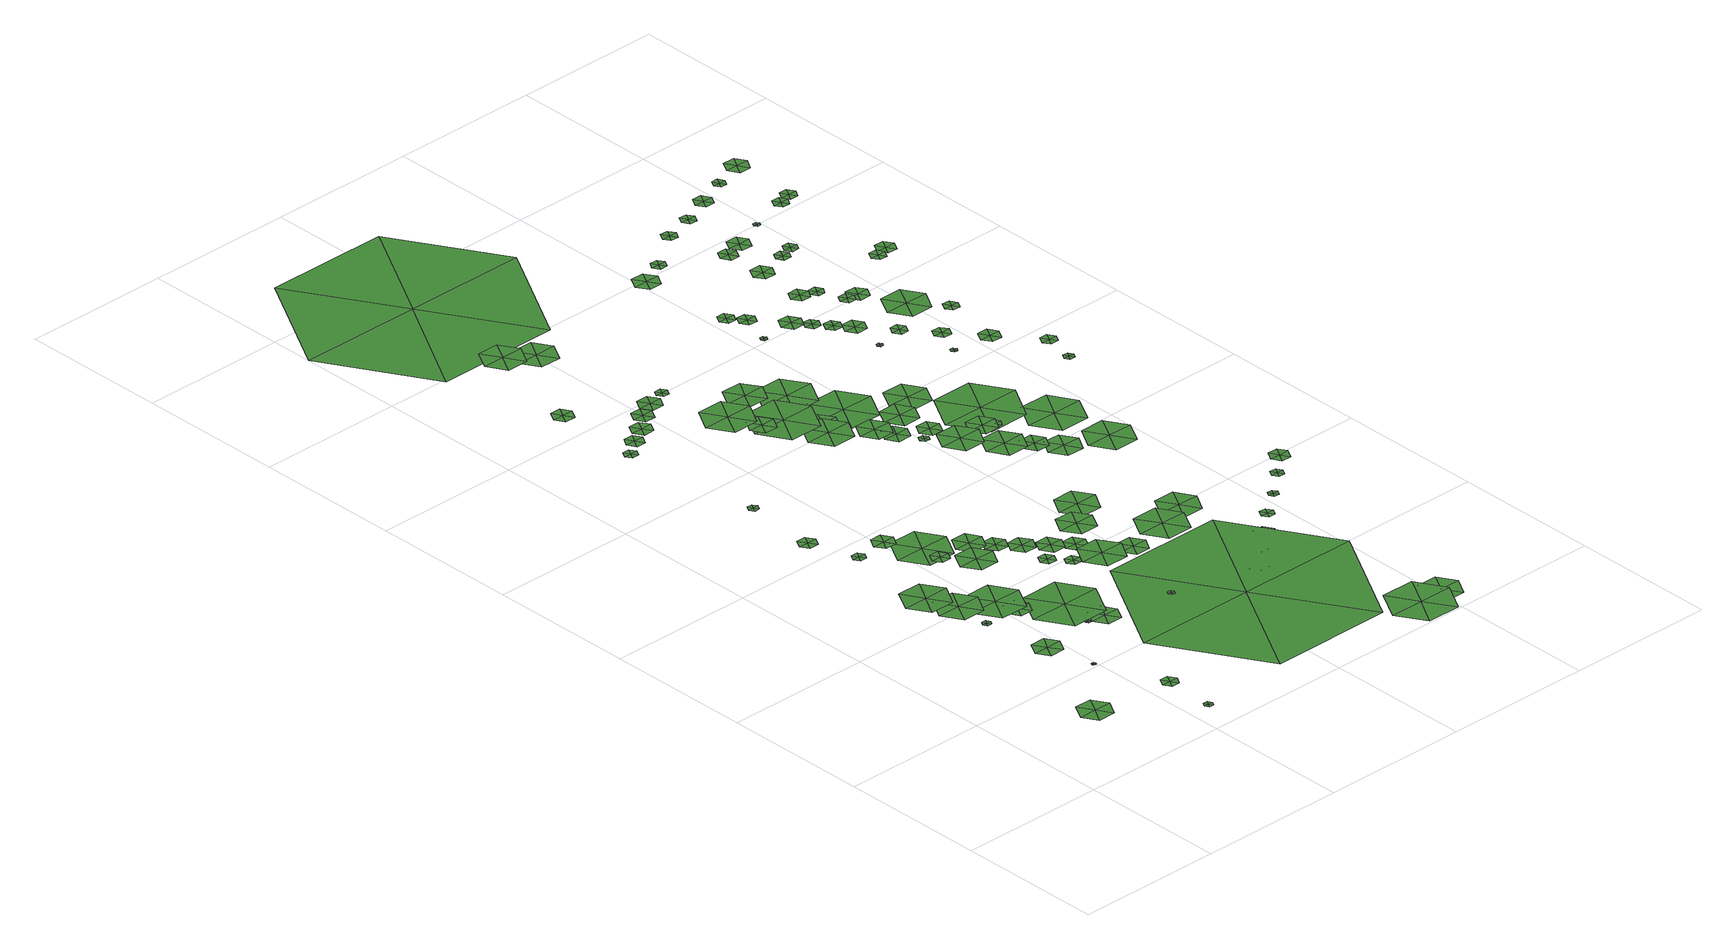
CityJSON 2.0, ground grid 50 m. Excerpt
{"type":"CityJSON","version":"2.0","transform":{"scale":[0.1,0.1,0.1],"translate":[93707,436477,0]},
"CityObjects":{
"tree1":{"type":"SolitaryVegetationObject","attributes":{"Point Count":3154,"Average Intensity":0,"Average Number of Returns":3.81},"geometry":[{"type":"MultiSurface","lod":"0","boundaries":[[[0,1,2]],[[0,3,1]],[[0,4,3]],[[0,5,4]],[[0,6,5]],[[0,2,6]]]}]},
"tree2":{"type":"SolitaryVegetationObject","attributes":{"Point Count":50,"Average Intensity":0,"Average Number of Returns":1.76},"geometry":[{"type":"MultiSurface","lod":"0","boundaries":[[[7,8,9]],[[7,10,8]],[[7,11,10]],[[7,12,11]],[[7,13,12]],[[7,9,13]]]}]},
"tree3":{"type":"SolitaryVegetationObject","attributes":{"Point Count":104,"Average Intensity":0,"Average Number of Returns":1.74},"geometry":[{"type":"MultiSurface","lod":"0","boundaries":[[[14,15,16]],[[14,17,15]],[[14,18,17]],[[14,19,18]],[[14,20,19]],[[14,16,20]]]}]},
"tree4":{"type":"SolitaryVegetationObject","attributes":{"Point Count":1863,"Average Intensity":0,"Average Number of Returns":3.33},"geometry":[{"type":"MultiSurface","lod":"0","boundaries":[[[21,22,23]],[[21,24,22]],[[21,25,24]],[[21,26,25]],[[21,27,26]],[[21,23,27]]]}]},
"tree5":{"type":"SolitaryVegetationObject","attributes":{"Point Count":137,"Average Intensity":0,"Average Number of Returns":1.55},"geometry":[{"type":"MultiSurface","lod":"0","boundaries":[[[28,29,30]],[[28,31,29]],[[28,32,31]],[[28,33,32]],[[28,34,33]],[[28,30,34]]]}]},
"tree6":{"type":"SolitaryVegetationObject","attributes":{"Point Count":78,"Average Intensity":0,"Average Number of Returns":2.4},"geometry":[{"type":"MultiSurface","lod":"0","boundaries":[[[35,36,37]],[[35,38,36]],[[35,39,38]],[[35,40,39]],[[35,41,40]],[[35,37,41]]]}]},
"tree7":{"type":"SolitaryVegetationObject","attributes":{"Point Count":3837,"Average Intensity":0,"Average Number of Returns":3.45},"geometry":[{"type":"MultiSurface","lod":"0","boundaries":[[[42,43,44]],[[42,45,43]],[[42,46,45]],[[42,47,46]],[[42,48,47]],[[42,44,48]]]}]},
"tree8":{"type":"SolitaryVegetationObject","attributes":{"Point Count":4405,"Average Intensity":0,"Average Number of Returns":3.65},"geometry":[{"type":"MultiSurface","lod":"0","boundaries":[[[49,50,51]],[[49,52,50]],[[49,53,52]],[[49,54,53]],[[49,55,54]],[[49,51,55]]]}]},
"tree9":{"type":"SolitaryVegetationObject","attributes":{"Point Count":5938,"Average Intensity":0,"Average Number of Returns":3.67},"geometry":[{"type":"MultiSurface","lod":"0","boundaries":[[[56,57,58]],[[56,59,57]],[[56,60,59]],[[56,61,60]],[[56,62,61]],[[56,58,62]]]}]},
"tree10":{"type":"SolitaryVegetationObject","attributes":{"Point Count":1119,"Average Intensity":0,"Average Number of Returns":3.84},"geometry":[{"type":"MultiSurface","lod":"0","boundaries":[[[63,64,65]],[[63,66,64]],[[63,67,66]],[[63,68,67]],[[63,69,68]],[[63,65,69]]]}]},
"tree11":{"type":"SolitaryVegetationObject","attributes":{"Point Count":718,"Average Intensity":0,"Average Number of Returns":3.95},"geometry":[{"type":"MultiSurface","lod":"0","boundaries":[[[70,71,72]],[[70,73,71]],[[70,74,73]],[[70,75,74]],[[70,76,75]],[[70,72,76]]]}]},
"tree12":{"type":"SolitaryVegetationObject","attributes":{"Point Count":509,"Average Intensity":0,"Average Number of Returns":3.12},"geometry":[{"type":"MultiSurface","lod":"0","boundaries":[[[77,78,79]],[[77,80,78]],[[77,81,80]],[[77,82,81]],[[77,83,82]],[[77,79,83]]]}]},
"tree13":{"type":"SolitaryVegetationObject","attributes":{"Point Count":75,"Average Intensity":0,"Average Number of Returns":1.68},"geometry":[{"type":"MultiSurface","lod":"0","boundaries":[[[84,85,86]],[[84,87,85]],[[84,88,87]],[[84,89,88]],[[84,90,89]],[[84,86,90]]]}]},
"tree14":{"type":"SolitaryVegetationObject","attributes":{"Point Count":8157,"Average Intensity":0,"Average Number of Returns":3.22},"geometry":[{"type":"MultiSurface","lod":"0","boundaries":[[[91,92,93]],[[91,94,92]],[[91,95,94]],[[91,96,95]],[[91,97,96]],[[91,93,97]]]}]},
"tree15":{"type":"SolitaryVegetationObject","attributes":{"Point Count":3915,"Average Intensity":0,"Average Number of Returns":3.46},"geometry":[{"type":"MultiSurface","lod":"0","boundaries":[[[98,99,100]],[[98,101,99]],[[98,102,101]],[[98,103,102]],[[98,104,103]],[[98,100,104]]]}]},
"tree16":{"type":"SolitaryVegetationObject","attributes":{"Point Count":104,"Average Intensity":0,"Average Number of Returns":3.21},"geometry":[{"type":"MultiSurface","lod":"0","boundaries":[[[105,106,107]],[[105,108,106]],[[105,109,108]],[[105,110,109]],[[105,111,110]],[[105,107,111]]]}]},
"tree17":{"type":"SolitaryVegetationObject","attributes":{"Point Count":2036,"Average Intensity":0,"Average Number of Returns":3.96},"geometry":[{"type":"MultiSurface","lod":"0","boundaries":[[[112,113,114]],[[112,115,113]],[[112,116,115]],[[112,117,116]],[[112,118,117]],[[112,114,118]]]}]},
"tree18":{"type":"SolitaryVegetationObject","attributes":{"Point Count":1463,"Average Intensity":0,"Average Number of Returns":3.83},"geometry":[{"type":"MultiSurface","lod":"0","boundaries":[[[119,120,121]],[[119,122,120]],[[119,123,122]],[[119,124,123]],[[119,125,124]],[[119,121,125]]]}]},
"tree19":{"type":"SolitaryVegetationObject","attributes":{"Point Count":8819,"Average Intensity":0,"Average Number of Returns":3.9},"geometry":[{"type":"MultiSurface","lod":"0","boundaries":[[[126,127,128]],[[126,129,127]],[[126,130,129]],[[126,131,130]],[[126,132,131]],[[126,128,132]]]}]},
"tree20":{"type":"SolitaryVegetationObject","attributes":{"Point Count":4386,"Average Intensity":0,"Average Number of Returns":3.79},"geometry":[{"type":"MultiSurface","lod":"0","boundaries":[[[133,134,135]],[[133,136,134]],[[133,137,136]],[[133,138,137]],[[133,139,138]],[[133,135,139]]]}]},
"tree21":{"type":"SolitaryVegetationObject","attributes":{"Point Count":313,"Average Intensity":0,"Average Number of Returns":4},"geometry":[{"type":"MultiSurface","lod":"0","boundaries":[[[140,141,142]],[[140,143,141]],[[140,144,143]],[[140,145,144]],[[140,146,145]],[[140,142,146]]]}]},
"tree22":{"type":"SolitaryVegetationObject","attributes":{"Point Count":3228,"Average Intensity":0,"Average Number of Returns":3.89},"geometry":[{"type":"MultiSurface","lod":"0","boundaries":[[[147,148,149]],[[147,150,148]],[[147,151,150]],[[147,152,151]],[[147,153,152]],[[147,149,153]]]}]},
"tree23":{"type":"SolitaryVegetationObject","attributes":{"Point Count":505,"Average Intensity":0,"Average Number of Returns":4.23},"geometry":[{"type":"MultiSurface","lod":"0","boundaries":[[[154,155,156]],[[154,157,155]],[[154,158,157]],[[154,159,158]],[[154,160,159]],[[154,156,160]]]}]},
"tree24":{"type":"SolitaryVegetationObject","attributes":{"Point Count":2075,"Average Intensity":0,"Average Number of Returns":3.83},"geometry":[{"type":"MultiSurface","lod":"0","boundaries":[[[161,162,163]],[[161,164,162]],[[161,165,164]],[[161,166,165]],[[161,167,166]],[[161,163,167]]]}]},
"tree25":{"type":"SolitaryVegetationObject","attributes":{"Point Count":1260,"Average Intensity":0,"Average Number of Returns":4.42},"geometry":[{"type":"MultiSurface","lod":"0","boundaries":[[[168,169,170]],[[168,171,169]],[[168,172,171]],[[168,173,172]],[[168,174,173]],[[168,170,174]]]}]},
"tree26":{"type":"SolitaryVegetationObject","attributes":{"Point Count":799,"Average Intensity":0,"Average Number of Returns":3.29},"geometry":[{"type":"MultiSurface","lod":"0","boundaries":[[[175,176,177]],[[175,178,176]],[[175,179,178]],[[175,180,179]],[[175,181,180]],[[175,177,181]]]}]},
"tree27":{"type":"SolitaryVegetationObject","attributes":{"Point Count":85,"Average Intensity":0,"Average Number of Returns":3.7},"geometry":[{"type":"MultiSurface","lod":"0","boundaries":[[[182,183,184]],[[182,185,183]],[[182,186,185]],[[182,187,186]],[[182,188,187]],[[182,184,188]]]}]},
"tree28":{"type":"SolitaryVegetationObject","attributes":{"Point Count":2719,"Average Intensity":0,"Average Number of Returns":3.9},"geometry":[{"type":"MultiSurface","lod":"0","boundaries":[[[189,190,191]],[[189,192,190]],[[189,193,192]],[[189,194,193]],[[189,195,194]],[[189,191,195]]]}]},
"tree29":{"type":"SolitaryVegetationObject","attributes":{"Point Count":448,"Average Intensity":0,"Average Number of Returns":3.09},"geometry":[{"type":"MultiSurface","lod":"0","boundaries":[[[196,197,198]],[[196,199,197]],[[196,200,199]],[[196,201,200]],[[196,202,201]],[[196,198,202]]]}]},
"tree30":{"type":"SolitaryVegetationObject","attributes":{"Point Count":1112,"Average Intensity":0,"Average Number of Returns":4.14},"geometry":[{"type":"MultiSurface","lod":"0","boundaries":[[[203,204,205]],[[203,206,204]],[[203,207,206]],[[203,208,207]],[[203,209,208]],[[203,205,209]]]}]},
"tree31":{"type":"SolitaryVegetationObject","attributes":{"Point Count":1976,"Average Intensity":0,"Average Number of Returns":3.79},"geometry":[{"type":"MultiSurface","lod":"0","boundaries":[[[210,211,212]],[[210,213,211]],[[210,214,213]],[[210,215,214]],[[210,216,215]],[[210,212,216]]]}]},
"tree32":{"type":"SolitaryVegetationObject","attributes":{"Point Count":5511,"Average Intensity":0,"Average Number of Returns":3.99},"geometry":[{"type":"MultiSurface","lod":"0","boundaries":[[[217,218,219]],[[217,220,218]],[[217,221,220]],[[217,222,221]],[[217,223,222]],[[217,219,223]]]}]},
"tree33":{"type":"SolitaryVegetationObject","attributes":{"Point Count":1804,"Average Intensity":0,"Average Number of Returns":3.88},"geometry":[{"type":"MultiSurface","lod":"0","boundaries":[[[224,225,226]],[[224,227,225]],[[224,228,227]],[[224,229,228]],[[224,230,229]],[[224,226,230]]]}]},
"tree34":{"type":"SolitaryVegetationObject","attributes":{"Point Count":1028,"Average Intensity":0,"Average Number of Returns":4.28},"geometry":[{"type":"MultiSurface","lod":"0","boundaries":[[[231,232,233]],[[231,234,232]],[[231,235,234]],[[231,236,235]],[[231,237,236]],[[231,233,237]]]}]},
"tree35":{"type":"SolitaryVegetationObject","attributes":{"Point Count":22285,"Average Intensity":0,"Average Number of Returns":1.75},"geometry":[{"type":"MultiSurface","lod":"0","boundaries":[[[238,239,240]],[[238,241,239]],[[238,242,241]],[[238,243,242]],[[238,244,243]],[[238,240,244]]]}]},
"tree36":{"type":"SolitaryVegetationObject","attributes":{"Point Count":1014,"Average Intensity":0,"Average Number of Returns":4.28},"geometry":[{"type":"MultiSurface","lod":"0","boundaries":[[[245,246,247]],[[245,248,246]],[[245,249,248]],[[245,250,249]],[[245,251,250]],[[245,247,251]]]}]},
"tree37":{"type":"SolitaryVegetationObject","attributes":{"Point Count":2658,"Average Intensity":0,"Average Number of Returns":3.92},"geometry":[{"type":"MultiSurface","lod":"0","boundaries":[[[252,253,254]],[[252,255,253]],[[252,256,255]],[[252,257,256]],[[252,258,257]],[[252,254,258]]]}]},
"tree38":{"type":"SolitaryVegetationObject","attributes":{"Point Count":565,"Average Intensity":0,"Average Number of Returns":2.01},"geometry":[{"type":"MultiSurface","lod":"0","boundaries":[[[259,260,261]],[[259,262,260]],[[259,263,262]],[[259,264,263]],[[259,265,264]],[[259,261,265]]]}]},
"tree39":{"type":"SolitaryVegetationObject","attributes":{"Point Count":218,"Average Intensity":0,"Average Number of Returns":2.2},"geometry":[{"type":"MultiSurface","lod":"0","boundaries":[[[266,267,268]],[[266,269,267]],[[266,270,269]],[[266,271,270]],[[266,272,271]],[[266,268,272]]]}]},
"tree40":{"type":"SolitaryVegetationObject","attributes":{"Point Count":5178,"Average Intensity":0,"Average Number of Returns":4.08},"geometry":[{"type":"MultiSurface","lod":"0","boundaries":[[[273,274,275]],[[273,276,274]],[[273,277,276]],[[273,278,277]],[[273,279,278]],[[273,275,279]]]}]},
"tree41":{"type":"SolitaryVegetationObject","attributes":{"Point Count":1042,"Average Intensity":0,"Average Number of Returns":4.3},"geometry":[{"type":"MultiSurface","lod":"0","boundaries":[[[280,281,282]],[[280,283,281]],[[280,284,283]],[[280,285,284]],[[280,286,285]],[[280,282,286]]]}]},
"tree42":{"type":"SolitaryVegetationObject","attributes":{"Point Count":2174,"Average Intensity":0,"Average Number of Returns":4.18},"geometry":[{"type":"MultiSurface","lod":"0","boundaries":[[[287,288,289]],[[287,290,288]],[[287,291,290]],[[287,292,291]],[[287,293,292]],[[287,289,293]]]}]},
"tree43":{"type":"SolitaryVegetationObject","attributes":{"Point Count":230,"Average Intensity":0,"Average Number of Returns":1.5},"geometry":[{"type":"MultiSurface","lod":"0","boundaries":[[[294,295,296]],[[294,297,295]],[[294,298,297]],[[294,299,298]],[[294,300,299]],[[294,296,300]]]}]},
"tree44":{"type":"SolitaryVegetationObject","attributes":{"Point Count":1423,"Average Intensity":0,"Average Number of Returns":1.58},"geometry":[{"type":"MultiSurface","lod":"0","boundaries":[[[301,302,303]],[[301,304,302]],[[301,305,304]],[[301,306,305]],[[301,307,306]],[[301,303,307]]]}]},
"tree45":{"type":"SolitaryVegetationObject","attributes":{"Point Count":4604,"Average Intensity":0,"Average Number of Returns":4},"geometry":[{"type":"MultiSurface","lod":"0","boundaries":[[[308,309,310]],[[308,311,309]],[[308,312,311]],[[308,313,312]],[[308,314,313]],[[308,310,314]]]}]},
"tree46":{"type":"SolitaryVegetationObject","attributes":{"Point Count":3825,"Average Intensity":0,"Average Number of Returns":1.56},"geometry":[{"type":"MultiSurface","lod":"0","boundaries":[[[315,316,317]],[[315,318,316]],[[315,319,318]],[[315,320,319]],[[315,321,320]],[[315,317,321]]]}]},
"tree47":{"type":"SolitaryVegetationObject","attributes":{"Point Count":1811,"Average Intensity":0,"Average Number of Returns":4.07},"geometry":[{"type":"MultiSurface","lod":"0","boundaries":[[[322,323,324]],[[322,325,323]],[[322,326,325]],[[322,327,326]],[[322,328,327]],[[322,324,328]]]}]},
"tree48":{"type":"SolitaryVegetationObject","attributes":{"Point Count":206,"Average Intensity":0,"Average Number of Returns":2.06},"geometry":[{"type":"MultiSurface","lod":"0","boundaries":[[[329,330,331]],[[329,332,330]],[[329,333,332]],[[329,334,333]],[[329,335,334]],[[329,331,335]]]}]},
"tree49":{"type":"SolitaryVegetationObject","attributes":{"Point Count":1176,"Average Intensity":0,"Average Number of Returns":4.25},"geometry":[{"type":"MultiSurface","lod":"0","boundaries":[[[336,337,338]],[[336,339,337]],[[336,340,339]],[[336,341,340]],[[336,342,341]],[[336,338,342]]]}]},
"tree50":{"type":"SolitaryVegetationObject","attributes":{"Point Count":9827,"Average Intensity":0,"Average Number of Returns":1.78},"geometry":[{"type":"MultiSurface","lod":"0","boundaries":[[[343,344,345]],[[343,346,344]],[[343,347,346]],[[343,348,347]],[[343,349,348]],[[343,345,349]]]}]},
"tree51":{"type":"SolitaryVegetationObject","attributes":{"Point Count":254,"Average Intensity":0,"Average Number of Returns":2.3},"geometry":[{"type":"MultiSurface","lod":"0","boundaries":[[[350,351,352]],[[350,353,351]],[[350,354,353]],[[350,355,354]],[[350,356,355]],[[350,352,356]]]}]},
"tree52":{"type":"SolitaryVegetationObject","attributes":{"Point Count":772,"Average Intensity":0,"Average Number of Returns":3.84},"geometry":[{"type":"MultiSurface","lod":"0","boundaries":[[[357,358,359]],[[357,360,358]],[[357,361,360]],[[357,362,361]],[[357,363,362]],[[357,359,363]]]}]},
"tree53":{"type":"SolitaryVegetationObject","attributes":{"Point Count":1881,"Average Intensity":0,"Average Number of Returns":3.69},"geometry":[{"type":"MultiSurface","lod":"0","boundaries":[[[364,365,366]],[[364,367,365]],[[364,368,367]],[[364,369,368]],[[364,370,369]],[[364,366,370]]]}]},
"tree54":{"type":"SolitaryVegetationObject","attributes":{"Point Count":1220,"Average Intensity":0,"Average Number of Returns":4.44},"geometry":[{"type":"MultiSurface","lod":"0","boundaries":[[[371,372,373]],[[371,374,372]],[[371,375,374]],[[371,376,375]],[[371,377,376]],[[371,373,377]]]}]},
"tree55":{"type":"SolitaryVegetationObject","attributes":{"Point Count":607,"Average Intensity":0,"Average Number of Returns":4.05},"geometry":[{"type":"MultiSurface","lod":"0","boundaries":[[[378,379,380]],[[378,381,379]],[[378,382,381]],[[378,383,382]],[[378,384,383]],[[378,380,384]]]}]},
"tree56":{"type":"SolitaryVegetationObject","attributes":{"Point Count":218,"Average Intensity":0,"Average Number of Returns":3.72},"geometry":[{"type":"MultiSurface","lod":"0","boundaries":[[[385,386,387]],[[385,388,386]],[[385,389,388]],[[385,390,389]],[[385,391,390]],[[385,387,391]]]}]},
"tree57":{"type":"SolitaryVegetationObject","attributes":{"Point Count":4367,"Average Intensity":0,"Average Number of Returns":3.71},"geometry":[{"type":"MultiSurface","lod":"0","boundaries":[[[392,393,394]],[[392,395,393]],[[392,396,395]],[[392,397,396]],[[392,398,397]],[[392,394,398]]]}]},
"tree58":{"type":"SolitaryVegetationObject","attributes":{"Point Count":5534,"Average Intensity":0,"Average Number of Returns":1.68},"geometry":[{"type":"MultiSurface","lod":"0","boundaries":[[[399,400,401]],[[399,402,400]],[[399,403,402]],[[399,404,403]],[[399,405,404]],[[399,401,405]]]}]},
"tree59":{"type":"SolitaryVegetationObject","attributes":{"Point Count":8214,"Average Intensity":0,"Average Number of Returns":3.89},"geometry":[{"type":"MultiSurface","lod":"0","boundaries":[[[406,407,408]],[[406,409,407]],[[406,410,409]],[[406,411,410]],[[406,412,411]],[[406,408,412]]]}]},
"tree60":{"type":"SolitaryVegetationObject","attributes":{"Point Count":1676,"Average Intensity":0,"Average Number of Returns":3.91},"geometry":[{"type":"MultiSurface","lod":"0","boundaries":[[[413,414,415]],[[413,416,414]],[[413,417,416]],[[413,418,417]],[[413,419,418]],[[413,415,419]]]}]},
"tree61":{"type":"SolitaryVegetationObject","attributes":{"Point Count":4605,"Average Intensity":0,"Average Number of Returns":3.43},"geometry":[{"type":"MultiSurface","lod":"0","boundaries":[[[420,421,422]],[[420,423,421]],[[420,424,423]],[[420,425,424]],[[420,426,425]],[[420,422,426]]]}]},
"tree62":{"type":"SolitaryVegetationObject","attributes":{"Point Count":2339,"Average Intensity":0,"Average Number of Returns":4.23},"geometry":[{"type":"MultiSurface","lod":"0","boundaries":[[[427,428,429]],[[427,430,428]],[[427,431,430]],[[427,432,431]],[[427,433,432]],[[427,429,433]]]}]},
"tree63":{"type":"SolitaryVegetationObject","attributes":{"Point Count":315,"Average Intensity":0,"Average Number of Returns":3.25},"geometry":[{"type":"MultiSurface","lod":"0","boundaries":[[[434,435,436]],[[434,437,435]],[[434,438,437]],[[434,439,438]],[[434,440,439]],[[434,436,440]]]}]},
"tree64":{"type":"SolitaryVegetationObject","attributes":{"Point Count":2457,"Average Intensity":0,"Average Number of Returns":3.6},"geometry":[{"type":"MultiSurface","lod":"0","boundaries":[[[441,442,443]],[[441,444,442]],[[441,445,444]],[[441,446,445]],[[441,447,446]],[[441,443,447]]]}]},
"tree65":{"type":"SolitaryVegetationObject","attributes":{"Point Count":3279,"Average Intensity":0,"Average Number of Returns":3.9},"geometry":[{"type":"MultiSurface","lod":"0","boundaries":[[[448,449,450]],[[448,451,449]],[[448,452,451]],[[448,453,452]],[[448,454,453]],[[448,450,454]]]}]},
"tree66":{"type":"SolitaryVegetationObject","attributes":{"Point Count":455,"Average Intensity":0,"Average Number of Returns":3.24},"geometry":[{"type":"MultiSurface","lod":"0","boundaries":[[[455,456,457]],[[455,458,456]],[[455,459,458]],[[455,460,459]],[[455,461,460]],[[455,457,461]]]}]},
"tree67":{"type":"SolitaryVegetationObject","attributes":{"Point Count":807,"Average Intensity":0,"Average Number of Returns":3.63},"geometry":[{"type":"MultiSurface","lod":"0","boundaries":[[[462,463,464]],[[462,465,463]],[[462,466,465]],[[462,467,466]],[[462,468,467]],[[462,464,468]]]}]},
"tree68":{"type":"SolitaryVegetationObject","attributes":{"Point Count":1053,"Average Intensity":0,"Average Number of Returns":3.7},"geometry":[{"type":"MultiSurface","lod":"0","boundaries":[[[469,470,471]],[[469,472,470]],[[469,473,472]],[[469,474,473]],[[469,475,474]],[[469,471,475]]]}]},
"tree69":{"type":"SolitaryVegetationObject","attributes":{"Point Count":3315,"Average Intensity":0,"Average Number of Returns":4.12},"geometry":[{"type":"MultiSurface","lod":"0","boundaries":[[[476,477,478]],[[476,479,477]],[[476,480,479]],[[476,481,480]],[[476,482,481]],[[476,478,482]]]}]},
"tree70":{"type":"SolitaryVegetationObject","attributes":{"Point Count":189,"Average Intensity":0,"Average Number of Returns":3.59},"geometry":[{"type":"MultiSurface","lod":"0","boundaries":[[[483,484,485]],[[483,486,484]],[[483,487,486]],[[483,488,487]],[[483,489,488]],[[483,485,489]]]}]},
"tree71":{"type":"SolitaryVegetationObject","attributes":{"Point Count":2096,"Average Intensity":0,"Average Number of Returns":3.47},"geometry":[{"type":"MultiSurface","lod":"0","boundaries":[[[490,491,492]],[[490,493,491]],[[490,494,493]],[[490,495,494]],[[490,496,495]],[[490,492,496]]]}]},
"tree72":{"type":"SolitaryVegetationObject","attributes":{"Point Count":6569,"Average Intensity":0,"Average Number of Returns":3.47},"geometry":[{"type":"MultiSurface","lod":"0","boundaries":[[[497,498,499]],[[497,500,498]],[[497,501,500]],[[497,502,501]],[[497,503,502]],[[497,499,503]]]}]},
"tree73":{"type":"SolitaryVegetationObject","attributes":{"Point Count":308,"Average Intensity":0,"Average Number of Returns":3.4},"geometry":[{"type":"MultiSurface","lod":"0","boundaries":[[[504,505,506]],[[504,507,505]],[[504,508,507]],[[504,509,508]],[[504,510,509]],[[504,506,510]]]}]},
"tree74":{"type":"SolitaryVegetationObject","attributes":{"Point Count":62,"Average Intensity":0,"Average Number of Returns":3.97},"geometry":[{"type":"MultiSurface","lod":"0","boundaries":[[[511,512,513]],[[511,514,512]],[[511,515,514]],[[511,516,515]],[[511,517,516]],[[511,513,517]]]}]},
"tree75":{"type":"SolitaryVegetationObject","attributes":{"Point Count":9316,"Average Intensity":0,"Average Number of Returns":3.6},"geometry":[{"type":"MultiSurface","lod":"0","boundaries":[[[518,519,520]],[[518,521,519]],[[518,522,521]],[[518,523,522]],[[518,524,523]],[[518,520,524]]]}]},
"tree76":{"type":"SolitaryVegetationObject","attributes":{"Point Count":162,"Average Intensity":0,"Average Number of Returns":1.64},"geometry":[{"type":"MultiSurface","lod":"0","boundaries":[[[525,526,527]],[[525,528,526]],[[525,529,528]],[[525,530,529]],[[525,531,530]],[[525,527,531]]]}]},
"tree77":{"type":"SolitaryVegetationObject","attributes":{"Point Count":4013,"Average Intensity":0,"Average Number of Returns":3.54},"geometry":[{"type":"MultiSurface","lod":"0","boundaries":[[[532,533,534]],[[532,535,533]],[[532,536,535]],[[532,537,536]],[[532,538,537]],[[532,534,538]]]}]},
"tree78":{"type":"SolitaryVegetationObject","attributes":{"Point Count":169,"Average Intensity":0,"Average Number of Returns":1.81},"geometry":[{"type":"MultiSurface","lod":"0","boundaries":[[[539,540,541]],[[539,542,540]],[[539,543,542]],[[539,544,543]],[[539,545,544]],[[539,541,545]]]}]},
"tree79":{"type":"SolitaryVegetationObject","attributes":{"Point Count":510,"Average Intensity":0,"Average Number of Returns":3.15},"geometry":[{"type":"MultiSurface","lod":"0","boundaries":[[[546,547,548]],[[546,549,547]],[[546,550,549]],[[546,551,550]],[[546,552,551]],[[546,548,552]]]}]},
"tree80":{"type":"SolitaryVegetationObject","attributes":{"Point Count":1509,"Average Intensity":0,"Average Number of Returns":4.21},"geometry":[{"type":"MultiSurface","lod":"0","boundaries":[[[553,554,555]],[[553,556,554]],[[553,557,556]],[[553,558,557]],[[553,559,558]],[[553,555,559]]]}]},
"tree81":{"type":"SolitaryVegetationObject","attributes":{"Point Count":216,"Average Intensity":0,"Average Number of Returns":1.86},"geometry":[{"type":"MultiSurface","lod":"0","boundaries":[[[560,561,562]],[[560,563,561]],[[560,564,563]],[[560,565,564]],[[560,566,565]],[[560,562,566]]]}]},
"tree82":{"type":"SolitaryVegetationObject","attributes":{"Point Count":56,"Average Intensity":0,"Average Number of Returns":4.05},"geometry":[{"type":"MultiSurface","lod":"0","boundaries":[[[567,568,569]],[[567,570,568]],[[567,571,570]],[[567,572,571]],[[567,573,572]],[[567,569,573]]]}]},
"tree83":{"type":"SolitaryVegetationObject","attributes":{"Point Count":157,"Average Intensity":0,"Average Number of Returns":1.77},"geometry":[{"type":"MultiSurface","lod":"0","boundaries":[[[574,575,576]],[[574,577,575]],[[574,578,577]],[[574,579,578]],[[574,580,579]],[[574,576,580]]]}]},
"tree84":{"type":"SolitaryVegetationObject","attributes":{"Point Count":140,"Average Intensity":0,"Average Number of Returns":1.78},"geometry":[{"type":"MultiSurface","lod":"0","boundaries":[[[581,582,583]],[[581,584,582]],[[581,585,584]],[[581,586,585]],[[581,587,586]],[[581,583,587]]]}]},
"tree85":{"type":"SolitaryVegetationObject","attributes":{"Point Count":1464,"Average Intensity":0,"Average Number of Returns":3.76},"geometry":[{"type":"MultiSurface","lod":"0","boundaries":[[[588,589,590]],[[588,591,589]],[[588,592,591]],[[588,593,592]],[[588,594,593]],[[588,590,594]]]}]},
"tree86":{"type":"SolitaryVegetationObject","attributes":{"Point Count":166,"Average Intensity":0,"Average Number of Returns":1.73},"geometry":[{"type":"MultiSurface","lod":"0","boundaries":[[[595,596,597]],[[595,598,596]],[[595,599,598]],[[595,600,599]],[[595,601,600]],[[595,597,601]]]}]},
"tree87":{"type":"SolitaryVegetationObject","attributes":{"Point Count":364,"Average Intensity":0,"Average Number of Returns":3.65},"geometry":[{"type":"MultiSurface","lod":"0","boundaries":[[[602,603,604]],[[602,605,603]],[[602,606,605]],[[602,607,606]],[[602,608,607]],[[602,604,608]]]}]},
"tree88":{"type":"SolitaryVegetationObject","attributes":{"Point Count":73,"Average Intensity":0,"Average Number of Returns":4.07},"geometry":[{"type":"MultiSurface","lod":"0","boundaries":[[[609,610,611]],[[609,612,610]],[[609,613,612]],[[609,614,613]],[[609,615,614]],[[609,611,615]]]}]},
"tree89":{"type":"SolitaryVegetationObject","attributes":{"Point Count":123,"Average Intensity":0,"Average Number of Returns":1.77},"geometry":[{"type":"MultiSurface","lod":"0","boundaries":[[[616,617,618]],[[616,619,617]],[[616,620,619]],[[616,621,620]],[[616,622,621]],[[616,618,622]]]}]},
"tree90":{"type":"SolitaryVegetationObject","attributes":{"Point Count":90,"Average Intensity":0,"Average Number of Returns":1.73},"geometry":[{"type":"MultiSurface","lod":"0","boundaries":[[[623,624,625]],[[623,626,624]],[[623,627,626]],[[623,628,627]],[[623,629,628]],[[623,625,629]]]}]},
"tree91":{"type":"SolitaryVegetationObject","attributes":{"Point Count":148,"Average Intensity":0,"Average Number of Returns":1.8},"geometry":[{"type":"MultiSurface","lod":"0","boundaries":[[[630,631,632]],[[630,633,631]],[[630,634,633]],[[630,635,634]],[[630,636,635]],[[630,632,636]]]}]},
"tree92":{"type":"SolitaryVegetationObject","attributes":{"Point Count":168,"Average Intensity":0,"Average Number of Returns":1.52},"geometry":[{"type":"MultiSurface","lod":"0","boundaries":[[[637,638,639]],[[637,640,638]],[[637,641,640]],[[637,642,641]],[[637,643,642]],[[637,639,643]]]}]},
"tree93":{"type":"SolitaryVegetationObject","attributes":{"Point Count":100,"Average Intensity":0,"Average Number of Returns":1.86},"geometry":[{"type":"MultiSurface","lod":"0","boundaries":[[[644,645,646]],[[644,647,645]],[[644,648,647]],[[644,649,648]],[[644,650,649]],[[644,646,650]]]}]},
"tree94":{"type":"SolitaryVegetationObject","attributes":{"Point Count":192,"Average Intensity":0,"Average Number of Returns":1.56},"geometry":[{"type":"MultiSurface","lod":"0","boundaries":[[[651,652,653]],[[651,654,652]],[[651,655,654]],[[651,656,655]],[[651,657,656]],[[651,653,657]]]}]},
"tree95":{"type":"SolitaryVegetationObject","attributes":{"Point Count":164,"Average Intensity":0,"Average Number of Returns":1.69},"geometry":[{"type":"MultiSurface","lod":"0","boundaries":[[[658,659,660]],[[658,661,659]],[[658,662,661]],[[658,663,662]],[[658,664,663]],[[658,660,664]]]}]},
"tree96":{"type":"SolitaryVegetationObject","attributes":{"Point Count":300,"Average Intensity":0,"Average Number of Returns":1.51},"geometry":[{"type":"MultiSurface","lod":"0","boundaries":[[[665,666,667]],[[665,668,666]],[[665,669,668]],[[665,670,669]],[[665,671,670]],[[665,667,671]]]}]},
"tree97":{"type":"SolitaryVegetationObject","attributes":{"Point Count":183,"Average Intensity":0,"Average Number of Returns":4.05},"geometry":[{"type":"MultiSurface","lod":"0","boundaries":[[[672,673,674]],[[672,675,673]],[[672,676,675]],[[672,677,676]],[[672,678,677]],[[672,674,678]]]}]},
"tree98":{"type":"SolitaryVegetationObject","attributes":{"Point Count":103,"Average Intensity":0,"Average Number of Returns":1.93},"geometry":[{"type":"MultiSurface","lod":"0","boundaries":[[[679,680,681]],[[679,682,680]],[[679,683,682]],[[679,684,683]],[[679,685,684]],[[679,681,685]]]}]},
"tree99":{"type":"SolitaryVegetationObject","attributes":{"Point Count":769,"Average Intensity":0,"Average Number of Returns":4.32},"geometry":[{"type":"MultiSurface","lod":"0","boundaries":[[[686,687,688]],[[686,689,687]],[[686,690,689]],[[686,691,690]],[[686,692,691]],[[686,688,692]]]}]},
"tree100":{"type":"SolitaryVegetationObject","attributes":{"Point Count":340,"Average Intensity":0,"Average Number of Returns":1.54},"geometry":[{"type":"MultiSurface","lod":"0","boundaries":[[[693,694,695]],[[693,696,694]],[[693,697,696]],[[693,698,697]],[[693,699,698]],[[693,695,699]]]}]},
"tree101":{"type":"SolitaryVegetationObject","attributes":{"Point Count":138,"Average Intensity":0,"Average Number of Returns":1.6},"geometry":[{"type":"MultiSurface","lod":"0","boundaries":[[[700,701,702]],[[700,703,701]],[[700,704,703]],[[700,705,704]],[[700,706,705]],[[700,702,706]]]}]},
"tree102":{"type":"SolitaryVegetationObject","attributes":{"Point Count":156,"Average Intensity":0,"Average Number of Returns":1.93},"geometry":[{"type":"MultiSurface","lod":"0","boundaries":[[[707,708,709]],[[707,710,708]],[[707,711,710]],[[707,712,711]],[[707,713,712]],[[707,709,713]]]}]},
"tree103":{"type":"SolitaryVegetationObject","attributes":{"Point Count":131,"Average Intensity":0,"Average Number of Returns":1.52},"geometry":[{"type":"MultiSurface","lod":"0","boundaries":[[[714,715,716]],[[714,717,715]],[[714,718,717]],[[714,719,718]],[[714,720,719]],[[714,716,720]]]}]},
"tree104":{"type":"SolitaryVegetationObject","attributes":{"Point Count":96,"Average Intensity":0,"Average Number of Returns":2.02},"geometry":[{"type":"MultiSurface","lod":"0","boundaries":[[[721,722,723]],[[721,724,722]],[[721,725,724]],[[721,726,725]],[[721,727,726]],[[721,723,727]]]}]},
"tree105":{"type":"SolitaryVegetationObject","attributes":{"Point Count":398,"Average Intensity":0,"Average Number of Returns":3.73},"geometry":[{"type":"MultiSurface","lod":"0","boundaries":[[[728,729,730]],[[728,731,729]],[[728,732,731]],[[728,733,732]],[[728,734,733]],[[728,730,734]]]}]},
"tree106":{"type":"SolitaryVegetationObject","attributes":{"Point Count":146,"Average Intensity":0,"Average Number of Returns":1.55},"geometry":[{"type":"MultiSurface","lod":"0","boundaries":[[[735,736,737]],[[735,738,736]],[[735,739,738]],[[735,740,739]],[[735,741,740]],[[735,737,741]]]}]},
"tree107":{"type":"SolitaryVegetationObject","attributes":{"Point Count":50,"Average Intensity":0,"Average Number of Returns":2.46},"geometry":[{"type":"MultiSurface","lod":"0","boundaries":[[[742,743,744]],[[742,745,743]],[[742,746,745]],[[742,747,746]],[[742,748,747]],[[742,744,748]]]}]},
"tree108":{"type":"SolitaryVegetationObject","attributes":{"Point Count":84,"Average Intensity":0,"Average Number of Returns":1.86},"geometry":[{"type":"MultiSurface","lod":"0","boundaries":[[[749,750,751]],[[749,752,750]],[[749,753,752]],[[749,754,753]],[[749,755,754]],[[749,751,755]]]}]},
"tree109":{"type":"SolitaryVegetationObject","attributes":{"Point Count":885,"Average Intensity":0,"Average Number of Returns":4.14},"geometry":[{"type":"MultiSurface","lod":"0","boundaries":[[[756,757,758]],[[756,759,757]],[[756,760,759]],[[756,761,760]],[[756,762,761]],[[756,758,762]]]}]},
"tree110":{"type":"SolitaryVegetationObject","attributes":{"Point Count":92,"Average Intensity":0,"Average Number of Returns":1.6},"geometry":[{"type":"MultiSurface","lod":"0","boundaries":[[[763,764,765]],[[763,766,764]],[[763,767,766]],[[763,768,767]],[[763,769,768]],[[763,765,769]]]}]},
"tree111":{"type":"SolitaryVegetationObject","attributes":{"Point Count":89,"Average Intensity":0,"Average Number of Returns":2.06},"geometry":[{"type":"MultiSurface","lod":"0","boundaries":[[[770,771,772]],[[770,773,771]],[[770,774,773]],[[770,775,774]],[[770,776,775]],[[770,772,776]]]}]},
"tree112":{"type":"SolitaryVegetationObject","attributes":{"Point Count":163,"Average Intensity":0,"Average Number of Returns":3.05},"geometry":[{"type":"MultiSurface","lod":"0","boundaries":[[[777,778,779]],[[777,780,778]],[[777,781,780]],[[777,782,781]],[[777,783,782]],[[777,779,783]]]}]},
"tree113":{"type":"SolitaryVegetationObject","attributes":{"Point Count":94,"Average Intensity":0,"Average Number of Returns":2.09},"geometry":[{"type":"MultiSurface","lod":"0","boundaries":[[[784,785,786]],[[784,787,785]],[[784,788,787]],[[784,789,788]],[[784,790,789]],[[784,786,790]]]}]},
"tree114":{"type":"SolitaryVegetationObject","attributes":{"Point Count":1234,"Average Intensity":0,"Average Number of Returns":4.17},"geometry":[{"type":"MultiSurface","lod":"0","boundaries":[[[791,792,793]],[[791,794,792]],[[791,795,794]],[[791,796,795]],[[791,797,796]],[[791,793,797]]]}]}
},
"vertices":[
[315,323,0],[285,375,0],[256,323,0],[345,375,0],[374,323,0],[345,272,0],[285,272,0],
[580,117,0],[572,130,0],[565,117,0],[588,130,0],[596,117,0],[588,103,0],[572,103,0],
[493,515,0],[489,522,0],[486,515,0],[497,522,0],[500,515,0],[497,509,0],[489,509,0],
[459,678,0],[434,721,0],[409,678,0],[484,721,0],[509,678,0],[484,635,0],[434,635,0],
[586,288,0],[572,314,0],[557,288,0],[601,314,0],[616,288,0],[601,263,0],[572,263,0],
[423,900,0],[415,913,0],[407,900,0],[431,913,0],[439,900,0],[431,886,0],[415,886,0],
[391,1126,0],[349,1198,0],[308,1126,0],[432,1198,0],[474,1126,0],[432,1055,0],[349,1055,0],
[428,1026,0],[389,1094,0],[350,1026,0],[467,1094,0],[506,1026,0],[467,959,0],[389,959,0],
[526,971,0],[478,1054,0],[430,971,0],[574,1054,0],[622,971,0],[574,888,0],[478,888,0],
[548,898,0],[526,937,0],[504,898,0],[570,937,0],[592,898,0],[570,860,0],[526,860,0],
[355,1593,0],[338,1622,0],[322,1593,0],[371,1622,0],[388,1593,0],[371,1565,0],[338,1565,0],
[410,1432,0],[398,1452,0],[386,1432,0],[422,1452,0],[434,1432,0],[422,1411,0],[398,1411,0],
[647,702,0],[642,710,0],[637,702,0],[651,710,0],[656,702,0],[651,694,0],[642,694,0],
[665,820,0],[601,930,0],[537,820,0],[729,930,0],[792,820,0],[729,709,0],[601,709,0],
[707,693,0],[681,738,0],[655,693,0],[733,738,0],[758,693,0],[733,648,0],[681,648,0],
[375,1847,0],[366,1863,0],[357,1847,0],[384,1863,0],[394,1847,0],[384,1830,0],[366,1830,0],
[521,1443,0],[501,1478,0],[481,1443,0],[540,1478,0],[560,1443,0],[540,1410,0],[501,1410,0],
[582,1265,0],[566,1293,0],[550,1265,0],[599,1293,0],[614,1265,0],[599,1238,0],[566,1238,0],
[577,1338,0],[528,1424,0],[478,1338,0],[627,1424,0],[677,1338,0],[627,1252,0],[528,1252,0],
[653,1185,0],[620,1242,0],[587,1185,0],[686,1242,0],[719,1185,0],[686,1128,0],[620,1128,0],
[325,2318,0],[312,2339,0],[300,2318,0],[337,2339,0],[349,2318,0],[337,2297,0],[312,2297,0],
[699,1266,0],[673,1312,0],[646,1266,0],[726,1312,0],[753,1266,0],[726,1220,0],[673,1220,0],
[383,2363,0],[367,2391,0],[350,2363,0],[400,2391,0],[416,2363,0],[400,2334,0],[367,2334,0],
[750,1206,0],[730,1241,0],[709,1206,0],[770,1241,0],[790,1206,0],[770,1171,0],[730,1171,0],
[330,2614,0],[311,2646,0],[293,2614,0],[349,2646,0],[367,2614,0],[349,2581,0],[311,2581,0],
[803,1040,0],[788,1065,0],[774,1040,0],[818,1065,0],[832,1040,0],[818,1015,0],[788,1015,0],
[937,650,0],[931,660,0],[925,650,0],[943,660,0],[949,650,0],[943,639,0],[931,639,0],
[804,1149,0],[782,1187,0],[759,1149,0],[826,1187,0],[849,1149,0],[826,1110,0],[782,1110,0],
[854,983,0],[841,1006,0],[827,983,0],[868,1006,0],[881,983,0],[868,960,0],[841,960,0],
[446,2399,0],[427,2432,0],[408,2399,0],[465,2432,0],[484,2399,0],[465,2366,0],[427,2366,0],
[866,1092,0],[843,1131,0],[821,1092,0],[889,1131,0],[911,1092,0],[889,1052,0],[843,1052,0],
[945,955,0],[906,1022,0],[867,955,0],[984,1022,0],[1023,955,0],[984,888,0],[906,888,0],
[923,1045,0],[903,1080,0],[883,1045,0],[944,1080,0],[964,1045,0],[944,1010,0],[903,1010,0],
[501,2452,0],[483,2484,0],[464,2452,0],[520,2484,0],[539,2452,0],[520,2419,0],[483,2419,0],
[1100,500,0],[891,863,0],[681,500,0],[1310,863,0],[1519,500,0],[1310,137,0],[891,137,0],
[564,2486,0],[543,2522,0],[522,2486,0],[584,2522,0],[605,2486,0],[584,2450,0],[543,2450,0],
[1038,918,0],[1014,961,0],[989,918,0],[1063,961,0],[1088,918,0],[1063,876,0],[1014,876,0],
[428,2973,0],[391,3037,0],[354,2973,0],[465,3037,0],[502,2973,0],[465,2909,0],[391,2909,0],
[1006,1129,0],[974,1185,0],[941,1129,0],[1039,1185,0],[1072,1129,0],[1039,1072,0],[974,1072,0],
[676,2272,0],[632,2349,0],[587,2272,0],[721,2349,0],[766,2272,0],[721,2194,0],[632,2194,0],
[718,2171,0],[694,2212,0],[670,2171,0],[742,2212,0],[766,2171,0],[742,2129,0],[694,2129,0],
[1214,557,0],[1197,587,0],[1180,557,0],[1231,587,0],[1248,557,0],[1231,528,0],[1197,528,0],
[630,2505,0],[619,2524,0],[607,2505,0],[641,2524,0],[652,2505,0],[641,2485,0],[619,2485,0],
[510,2916,0],[474,2978,0],[438,2916,0],[546,2978,0],[582,2916,0],[546,2854,0],[474,2854,0],
[783,2147,0],[725,2247,0],[667,2147,0],[840,2247,0],[898,2147,0],[840,2047,0],[725,2047,0],
[425,3355,0],[213,3721,0],[2,3355,0],[636,3721,0],[847,3355,0],[636,2989,0],[213,2989,0],
[830,2004,0],[789,2075,0],[748,2004,0],[871,2075,0],[912,2004,0],[871,1933,0],[789,1933,0],
[1084,1206,0],[1048,1269,0],[1011,1206,0],[1120,1269,0],[1157,1206,0],[1120,1143,0],[1048,1143,0],
[851,2051,0],[823,2098,0],[796,2051,0],[878,2098,0],[906,2051,0],[878,2003,0],[823,2003,0],
[1436,106,0],[1378,206,0],[1321,106,0],[1493,206,0],[1551,106,0],[1493,7,0],[1378,7,0],
[1189,953,0],[1144,1030,0],[1100,953,0],[1233,1030,0],[1277,953,0],[1233,876,0],[1144,876,0],
[1288,632,0],[1276,653,0],[1264,632,0],[1301,653,0],[1313,632,0],[1301,610,0],[1276,610,0],
[798,2326,0],[763,2386,0],[728,2326,0],[833,2386,0],[868,2326,0],[833,2266,0],[763,2266,0],
[940,1922,0],[911,1972,0],[882,1922,0],[969,1972,0],[998,1922,0],[969,1871,0],[911,1871,0],
[969,1860,0],[946,1900,0],[923,1860,0],[992,1900,0],[1015,1860,0],[992,1821,0],[946,1821,0],
[1011,1784,0],[1002,1800,0],[993,1784,0],[1020,1800,0],[1029,1784,0],[1020,1768,0],[1002,1768,0],
[886,2240,0],[837,2324,0],[788,2240,0],[935,2324,0],[984,2240,0],[935,2155,0],[837,2155,0],
[1526,115,0],[1491,176,0],[1457,115,0],[1561,176,0],[1596,115,0],[1561,55,0],[1491,55,0],
[952,2067,0],[897,2163,0],[842,2067,0],[1008,2163,0],[1063,2067,0],[1008,1971,0],[897,1971,0],
[1371,703,0],[1352,736,0],[1333,703,0],[1390,736,0],[1409,703,0],[1390,670,0],[1352,670,0],
[1296,995,0],[1259,1059,0],[1223,995,0],[1333,1059,0],[1369,995,0],[1333,932,0],[1259,932,0],
[1090,1712,0],[1053,1777,0],[1016,1712,0],[1127,1777,0],[1165,1712,0],[1127,1648,0],[1053,1648,0],
[1062,1815,0],[1042,1850,0],[1021,1815,0],[1083,1850,0],[1103,1815,0],[1083,1779,0],[1042,1779,0],
[1050,1930,0],[1019,1985,0],[988,1930,0],[1082,1985,0],[1113,1930,0],[1082,1876,0],[1019,1876,0],
[1165,1604,0],[1128,1667,0],[1092,1604,0],[1201,1667,0],[1238,1604,0],[1201,1540,0],[1128,1540,0],
[1453,781,0],[1441,802,0],[1429,781,0],[1465,802,0],[1477,781,0],[1465,760,0],[1441,760,0],
[1229,1542,0],[1206,1582,0],[1183,1542,0],[1252,1582,0],[1275,1542,0],[1252,1502,0],[1206,1502,0],
[1188,1722,0],[1162,1766,0],[1136,1722,0],[1214,1766,0],[1240,1722,0],[1214,1677,0],[1162,1677,0],
[1283,1473,0],[1252,1526,0],[1221,1473,0],[1313,1526,0],[1344,1473,0],[1313,1420,0],[1252,1420,0],
[1221,1701,0],[1209,1721,0],[1198,1701,0],[1232,1721,0],[1244,1701,0],[1232,1681,0],[1209,1681,0],
[1138,1988,0],[1100,2054,0],[1063,1988,0],[1176,2054,0],[1214,1988,0],[1176,1923,0],[1100,1923,0],
[1252,1797,0],[1181,1921,0],[1109,1797,0],[1323,1921,0],[1394,1797,0],[1323,1674,0],[1181,1674,0],
[1542,849,0],[1532,865,0],[1523,849,0],[1551,865,0],[1560,849,0],[1551,833,0],[1532,833,0],
[1059,2520,0],[1053,2530,0],[1047,2520,0],[1065,2530,0],[1071,2520,0],[1065,2509,0],[1053,2509,0],
[1420,1421,0],[1377,1495,0],[1334,1421,0],[1462,1495,0],[1505,1421,0],[1462,1347,0],[1377,1347,0],
[1058,2678,0],[1043,2704,0],[1028,2678,0],[1072,2704,0],[1087,2678,0],[1072,2652,0],[1043,2652,0],
[1389,1625,0],[1338,1714,0],[1286,1625,0],[1441,1714,0],[1492,1625,0],[1441,1535,0],[1338,1535,0],
[1097,2631,0],[1081,2659,0],[1066,2631,0],[1113,2659,0],[1129,2631,0],[1113,2604,0],[1081,2604,0],
[1632,926,0],[1620,945,0],[1609,926,0],[1643,945,0],[1654,926,0],[1643,906,0],[1620,906,0],
[1031,2992,0],[1008,3032,0],[985,2992,0],[1054,3032,0],[1077,2992,0],[1054,2952,0],[1008,2952,0],
[1180,2530,0],[1160,2564,0],[1141,2530,0],[1200,2564,0],[1219,2530,0],[1200,2495,0],[1160,2495,0],
[1282,2257,0],[1277,2267,0],[1271,2257,0],[1287,2267,0],[1293,2257,0],[1287,2248,0],[1277,2248,0],
[1219,2481,0],[1205,2505,0],[1191,2481,0],[1233,2505,0],[1247,2481,0],[1233,2456,0],[1205,2456,0],
[1258,2432,0],[1243,2458,0],[1228,2432,0],[1273,2458,0],[1288,2432,0],[1273,2407,0],[1243,2407,0],
[1706,994,0],[1688,1024,0],[1671,994,0],[1723,1024,0],[1740,994,0],[1723,963,0],[1688,963,0],
[1299,2383,0],[1280,2417,0],[1260,2383,0],[1319,2417,0],[1338,2383,0],[1319,2350,0],[1280,2350,0],
[1123,3036,0],[1110,3058,0],[1096,3036,0],[1136,3058,0],[1149,3036,0],[1136,3013,0],[1110,3013,0],
[1420,2085,0],[1414,2096,0],[1408,2085,0],[1426,2096,0],[1433,2085,0],[1426,2075,0],[1414,2075,0],
[1384,2282,0],[1370,2306,0],[1356,2282,0],[1398,2306,0],[1412,2282,0],[1398,2257,0],[1370,2257,0],
[1306,2625,0],[1288,2656,0],[1270,2625,0],[1323,2656,0],[1341,2625,0],[1323,2595,0],[1288,2595,0],
[1463,2183,0],[1448,2209,0],[1432,2183,0],[1478,2209,0],[1494,2183,0],[1478,2156,0],[1448,2156,0],
[1356,2605,0],[1343,2627,0],[1331,2605,0],[1369,2627,0],[1382,2605,0],[1369,2583,0],[1343,2583,0],
[1396,2516,0],[1382,2539,0],[1368,2516,0],[1409,2539,0],[1423,2516,0],[1409,2492,0],[1382,2492,0],
[1316,2793,0],[1296,2827,0],[1276,2793,0],[1335,2827,0],[1355,2793,0],[1335,2759,0],[1296,2759,0],
[1554,2073,0],[1536,2105,0],[1517,2073,0],[1572,2105,0],[1590,2073,0],[1572,2041,0],[1536,2041,0],
[1435,2512,0],[1416,2545,0],[1397,2512,0],[1454,2545,0],[1473,2512,0],[1454,2479,0],[1416,2479,0],
[1642,1827,0],[1633,1843,0],[1624,1827,0],[1652,1843,0],[1661,1827,0],[1652,1811,0],[1633,1811,0],
[1312,2936,0],[1296,2964,0],[1279,2936,0],[1328,2964,0],[1345,2936,0],[1328,2907,0],[1296,2907,0],
[1259,3132,0],[1245,3156,0],[1231,3132,0],[1272,3156,0],[1286,3132,0],[1272,3109,0],[1245,3109,0],
[1502,2375,0],[1463,2443,0],[1424,2375,0],[1541,2443,0],[1581,2375,0],[1541,2307,0],[1463,2307,0],
[1665,1936,0],[1651,1961,0],[1637,1936,0],[1680,1961,0],[1694,1936,0],[1680,1912,0],[1651,1912,0],
[1377,2958,0],[1357,2992,0],[1337,2958,0],[1397,2992,0],[1416,2958,0],[1397,2924,0],[1357,2924,0],
[1423,2821,0],[1409,2844,0],[1396,2821,0],[1436,2844,0],[1449,2821,0],[1436,2798,0],[1409,2798,0],
[1588,2273,0],[1575,2297,0],[1561,2273,0],[1602,2297,0],[1615,2273,0],[1602,2250,0],[1575,2250,0],
[1364,3162,0],[1350,3185,0],[1337,3162,0],[1377,3185,0],[1391,3162,0],[1377,3138,0],[1350,3138,0],
[1472,2839,0],[1460,2861,0],[1447,2839,0],[1485,2861,0],[1498,2839,0],[1485,2817,0],[1460,2817,0],
[1490,3001,0],[1484,3012,0],[1478,3001,0],[1496,3012,0],[1502,3001,0],[1496,2991,0],[1484,2991,0],
[1630,2630,0],[1616,2655,0],[1602,2630,0],[1644,2655,0],[1658,2630,0],[1644,2606,0],[1616,2606,0],
[1466,3205,0],[1450,3234,0],[1433,3205,0],[1483,3234,0],[1500,3205,0],[1483,3176,0],[1450,3176,0],
[1676,2646,0],[1659,2676,0],[1642,2646,0],[1694,2676,0],[1711,2646,0],[1694,2616,0],[1659,2616,0],
[1628,3043,0],[1614,3067,0],[1600,3043,0],[1642,3067,0],[1656,3043,0],[1642,3019,0],[1614,3019,0],
[1571,3247,0],[1560,3267,0],[1548,3247,0],[1583,3267,0],[1594,3247,0],[1583,3227,0],[1560,3227,0],
[1676,3060,0],[1661,3085,0],[1647,3060,0],[1690,3085,0],[1705,3060,0],[1690,3035,0],[1661,3035,0],
[1677,3283,0],[1656,3319,0],[1636,3283,0],[1698,3319,0],[1719,3283,0],[1698,3247,0],[1656,3247,0]
]}
